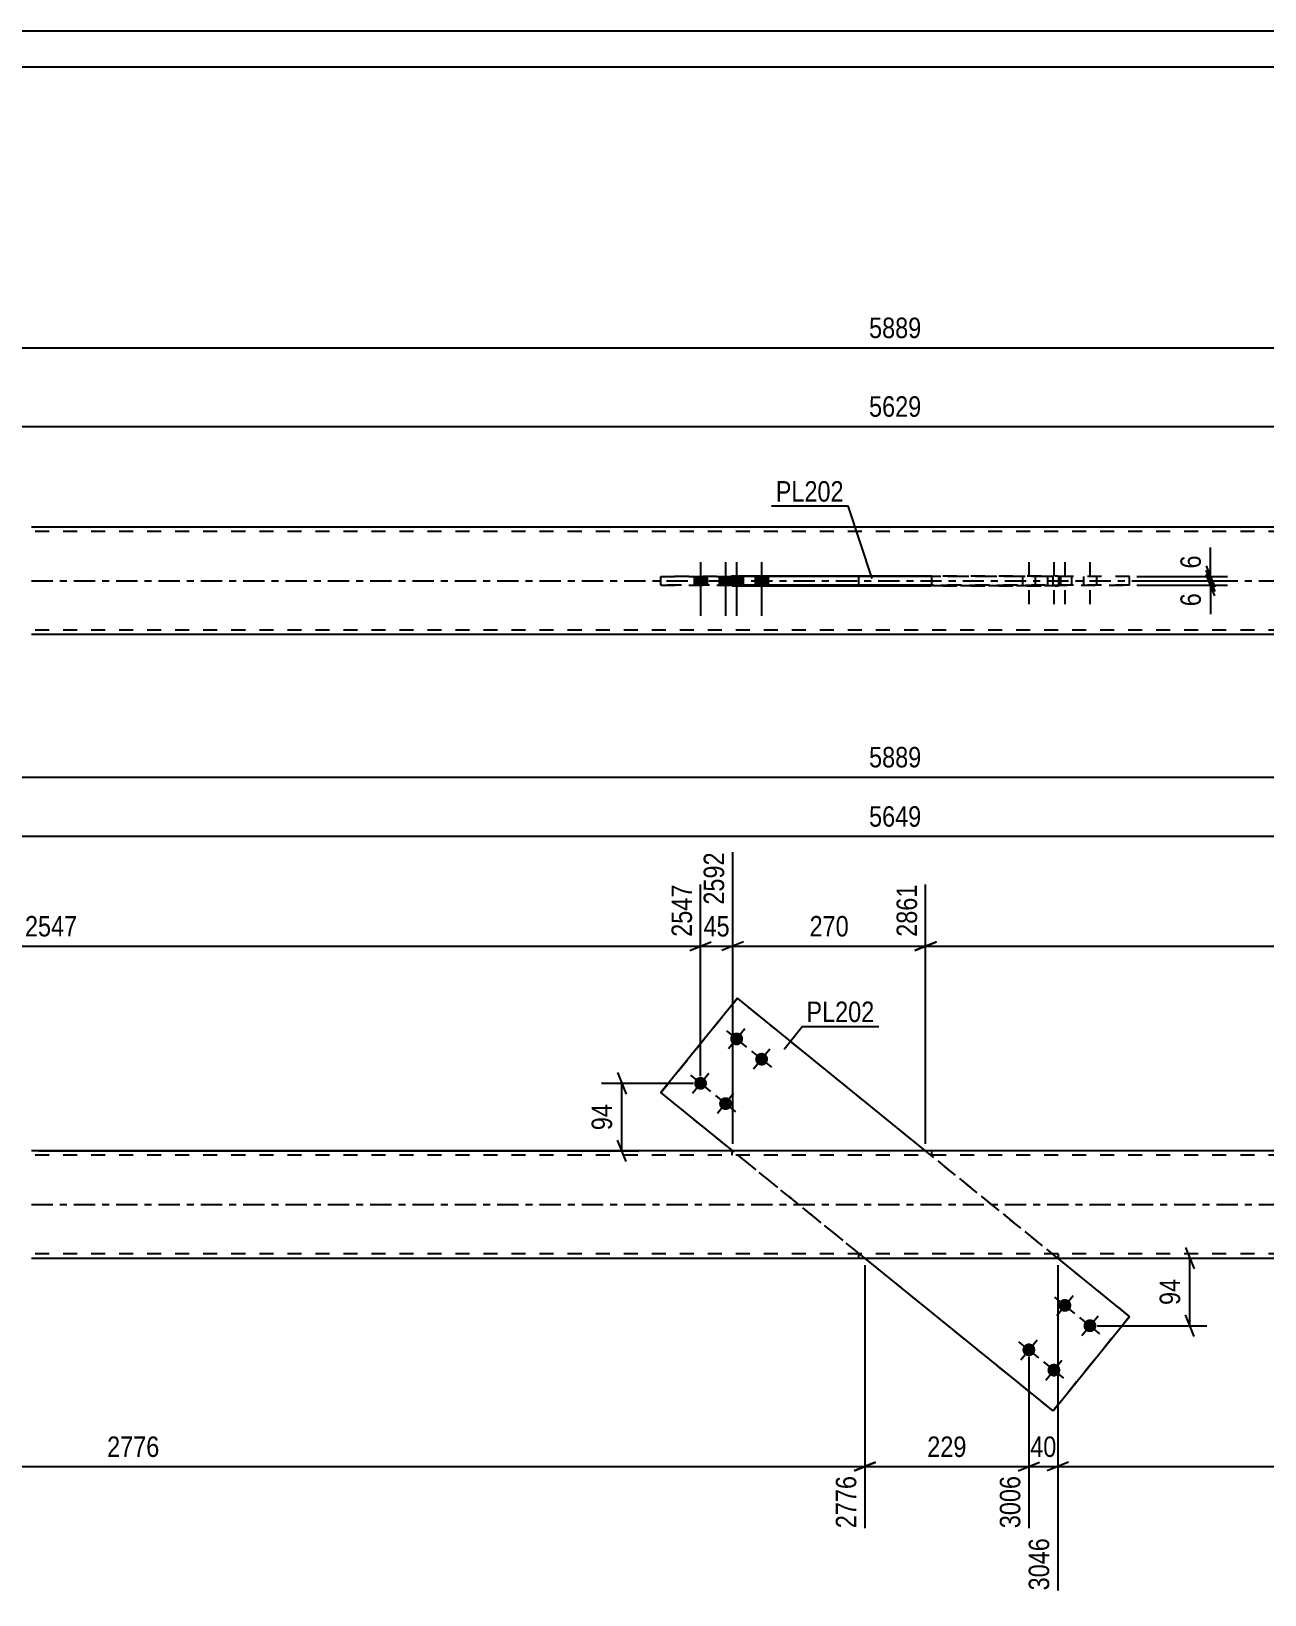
# Model space of a CAD drawing. Header units: millimetres. Extents: x 0 to 594, y 0 to 420.
# Drawn here: x 195.8 to 368.3, y 201.4 to 420 of the extents above; entities that cross this region are included whole.
import ezdxf

# ---------------------------------------------------------------- set-up
doc = ezdxf.new("R2010")
doc.units = ezdxf.units.MM
doc.linetypes.add('DXK_LINE_DOT2', pattern=[3.9198, 1.9599, -1.9599])
doc.linetypes.add('DXK_LINE_DOT3', pattern=[5.9187, 2.979, -0.9799, 0.9799, -0.9799])
doc.styles.add('Arial Narrow', font='ARIALN.TTF', dxfattribs={"height": 0.2})

# ---------------------------------------------------------------- blocks, each defined once
blk = doc.blocks.new('Unknown-580609645-1130')
at = {"color": 5, "linetype": 'Continuous'}
for p, q in [((594, 420), (0, 420)), ((589, 415), (5, 415))]:
    blk.add_line(p, q, dxfattribs=at)
blk = doc.blocks.new('Part-580609645-1700 - 1673')
at = {"color": 2, "linetype": 'Continuous'}
for p, q in [((437.42, 263.45), (195.86, 263.45)), ((195.86, 248.45), (437.42, 248.45))]:
    blk.add_line(p, q, dxfattribs=at)
at = {"color": 7, "linetype": 'DXK_LINE_DOT2'}
for p, q in [((437.42, 262.85), (195.86, 262.85)), ((293.81, 263.45), (293.81, 262.85)), ((321.73, 263.45), (321.73, 262.85)), ((437.42, 249.05), (195.86, 249.05)), ((311.55, 248.45), (311.55, 249.05)), ((339.47, 248.45), (339.47, 249.05))]:
    blk.add_line(p, q, dxfattribs=at)
at = {"color": 7, "linetype": 'DXK_LINE_DOT3'}
blk.add_line((195.86, 255.95), (437.42, 255.95), dxfattribs=at)
blk = doc.blocks.new('Bolt-580609645-1706 - 1673')
at = {"linetype": 'Continuous'}
for points in [[(295.02, 279.8), (295.16, 279.67), (295.26, 279.51), (295.33, 279.34), (295.36, 279.15), (295.35, 278.96), (295.3, 278.78), (295.21, 278.61), (295.09, 278.47), (294.95, 278.35), (294.78, 278.26), (294.6, 278.21), (294.41, 278.2), (294.22, 278.23), (294.05, 278.3), (293.89, 278.4), (293.76, 278.54), (293.65, 278.7), (293.59, 278.87), (293.56, 279.06), (293.57, 279.25), (293.62, 279.43), (293.7, 279.59), (293.82, 279.74), (293.97, 279.86), (294.13, 279.94), (294.32, 279.99), (294.5, 280), (294.69, 279.97), (294.87, 279.91)], [(298.52, 276.97), (298.65, 276.83), (298.75, 276.68), (298.82, 276.5), (298.85, 276.31), (298.84, 276.13), (298.79, 275.94), (298.7, 275.78), (298.59, 275.63), (298.44, 275.51), (298.27, 275.43), (298.09, 275.38), (297.9, 275.37), (297.72, 275.4), (297.54, 275.47), (297.38, 275.57), (297.25, 275.7), (297.15, 275.86), (297.08, 276.04), (297.05, 276.22), (297.06, 276.41), (297.11, 276.59), (297.2, 276.76), (297.31, 276.9), (297.46, 277.02), (297.63, 277.11), (297.81, 277.16), (298, 277.17), (298.18, 277.14), (298.36, 277.07)], [(289.98, 273.59), (290.12, 273.46), (290.22, 273.3), (290.28, 273.12), (290.31, 272.94), (290.3, 272.75), (290.26, 272.57), (290.17, 272.4), (290.05, 272.25), (289.9, 272.14), (289.74, 272.05), (289.56, 272), (289.37, 271.99), (289.18, 272.02), (289.01, 272.09), (288.85, 272.19), (288.72, 272.33), (288.61, 272.48), (288.55, 272.66), (288.52, 272.85), (288.53, 273.03), (288.58, 273.22), (288.66, 273.38), (288.78, 273.53), (288.93, 273.65), (289.09, 273.73), (289.28, 273.78), (289.46, 273.79), (289.65, 273.76), (289.82, 273.69)], [(293.48, 270.75), (293.61, 270.62), (293.71, 270.46), (293.78, 270.29), (293.81, 270.1), (293.8, 269.91), (293.75, 269.73), (293.66, 269.57), (293.55, 269.42), (293.4, 269.3), (293.23, 269.22), (293.05, 269.17), (292.86, 269.16), (292.68, 269.19), (292.5, 269.25), (292.34, 269.36), (292.21, 269.49), (292.11, 269.65), (292.04, 269.82), (292.01, 270.01), (292.02, 270.2), (292.07, 270.38), (292.16, 270.55), (292.27, 270.69), (292.42, 270.81), (292.59, 270.9), (292.77, 270.95), (292.96, 270.95), (293.14, 270.93), (293.32, 270.86)]]:
    blk.add_hatch(color=1, dxfattribs=at).paths.add_polyline_path(points)
at = {"color": 1, "linetype": 'Continuous'}
for p, q in [((293.06, 280.24), (295.85, 277.97)), ((295.59, 280.5), (293.32, 277.71)), ((299.08, 277.67), (296.82, 274.87)), ((296.55, 277.4), (299.35, 275.13)), ((288.02, 274.03), (290.81, 271.76)), ((290.55, 274.29), (288.28, 271.49)), ((291.51, 271.19), (294.31, 268.92)), ((294.04, 271.45), (291.78, 268.66))]:
    blk.add_line(p, q, dxfattribs=at)
blk = doc.blocks.new('Bolt-580609645-1707 - 1673')
at = {"linetype": 'Continuous'}
for points in [[(339.81, 241.14), (339.67, 241.27), (339.57, 241.43), (339.5, 241.61), (339.47, 241.79), (339.48, 241.98), (339.53, 242.16), (339.62, 242.33), (339.74, 242.48), (339.88, 242.59), (340.05, 242.68), (340.23, 242.73), (340.42, 242.74), (340.61, 242.71), (340.78, 242.64), (340.94, 242.54), (341.07, 242.41), (341.17, 242.25), (341.24, 242.07), (341.27, 241.89), (341.26, 241.7), (341.21, 241.52), (341.13, 241.35), (341.01, 241.2), (340.86, 241.08), (340.69, 241), (340.51, 240.95), (340.32, 240.94), (340.14, 240.97), (339.96, 241.04)], [(343.3, 238.3), (343.17, 238.44), (343.06, 238.6), (343, 238.77), (342.97, 238.96), (342.98, 239.15), (343.03, 239.33), (343.11, 239.49), (343.23, 239.64), (343.38, 239.76), (343.55, 239.84), (343.73, 239.89), (343.91, 239.9), (344.1, 239.87), (344.28, 239.81), (344.43, 239.7), (344.57, 239.57), (344.67, 239.41), (344.74, 239.24), (344.77, 239.05), (344.76, 238.86), (344.71, 238.68), (344.62, 238.51), (344.5, 238.37), (344.36, 238.25), (344.19, 238.16), (344.01, 238.11), (343.82, 238.1), (343.63, 238.13), (343.46, 238.2)], [(334.76, 234.93), (334.63, 235.06), (334.53, 235.22), (334.46, 235.4), (334.43, 235.58), (334.44, 235.77), (334.49, 235.95), (334.58, 236.12), (334.7, 236.26), (334.84, 236.38), (335.01, 236.47), (335.19, 236.52), (335.38, 236.53), (335.57, 236.5), (335.74, 236.43), (335.9, 236.33), (336.03, 236.19), (336.13, 236.04), (336.2, 235.86), (336.23, 235.67), (336.22, 235.49), (336.17, 235.3), (336.09, 235.14), (335.97, 234.99), (335.82, 234.87), (335.65, 234.79), (335.47, 234.74), (335.28, 234.73), (335.1, 234.76), (334.92, 234.83)], [(338.26, 232.09), (338.13, 232.23), (338.02, 232.38), (337.96, 232.56), (337.93, 232.75), (337.94, 232.93), (337.99, 233.12), (338.07, 233.28), (338.19, 233.43), (338.34, 233.55), (338.5, 233.63), (338.69, 233.68), (338.87, 233.69), (339.06, 233.66), (339.23, 233.59), (339.39, 233.49), (339.53, 233.36), (339.63, 233.2), (339.69, 233.02), (339.72, 232.84), (339.71, 232.65), (339.67, 232.47), (339.58, 232.3), (339.46, 232.15), (339.31, 232.04), (339.15, 231.95), (338.97, 231.9), (338.78, 231.89), (338.59, 231.92), (338.42, 231.99)]]:
    blk.add_hatch(color=1, dxfattribs=at).paths.add_polyline_path(points)
at = {"color": 1, "linetype": 'Continuous'}
for p, q in [((341.77, 240.71), (338.97, 242.97)), ((339.24, 240.44), (341.51, 243.24)), ((345.26, 237.87), (342.47, 240.14)), ((342.73, 237.61), (345, 240.4)), ((336.73, 234.49), (333.93, 236.76)), ((334.2, 234.23), (336.47, 237.03)), ((340.22, 231.66), (337.43, 233.93)), ((337.69, 231.39), (339.96, 234.19))]:
    blk.add_line(p, q, dxfattribs=at)
blk = doc.blocks.new('Part-580609645-1715 - 1673')
at = {"color": 2, "linetype": 'Continuous'}
for p, q in [((294.57, 284.8), (283.86, 271.6)), ((294.57, 284.8), (294.57, 284.8)), ((320.89, 263.45), (294.57, 284.8)), ((293.91, 263.45), (283.86, 271.6)), ((283.86, 271.6), (283.86, 271.6)), ((338.71, 227.09), (312.39, 248.45)), ((349.42, 240.29), (339.37, 248.45)), ((338.71, 227.09), (349.42, 240.29)), ((349.42, 240.29), (349.42, 240.29)), ((338.71, 227.09), (338.71, 227.09))]:
    blk.add_line(p, q, dxfattribs=at)
at = {"color": 7, "linetype": 'DXK_LINE_DOT2'}
for p, q in [((283.86, 271.6), (294.57, 284.8)), ((349.42, 240.29), (294.57, 284.8)), ((338.71, 227.09), (283.86, 271.6)), ((312.39, 248.45), (293.91, 263.45)), ((339.37, 248.45), (320.89, 263.45)), ((349.42, 240.29), (338.71, 227.09))]:
    blk.add_line(p, q, dxfattribs=at)
blk = doc.blocks.new('Bolt-580609645-1435 - 1367')
at = {"color": 1, "linetype": 'DXK_LINE_DOT2'}
for p, q in [((335.33, 345.75), (335.33, 338.25)), ((338.83, 345.75), (338.83, 338.25)), ((340.37, 345.75), (340.37, 338.25)), ((343.87, 345.75), (343.87, 338.25)), ((334.43, 343.75), (334.43, 342.55)), ((336.23, 343.75), (336.23, 342.55)), ((337.93, 343.75), (337.93, 342.55)), ((339.47, 343.75), (339.47, 342.55)), ((339.73, 343.75), (339.73, 342.55)), ((341.27, 343.75), (341.27, 342.55)), ((342.97, 343.75), (342.97, 342.55)), ((344.77, 343.75), (344.77, 342.55))]:
    blk.add_line(p, q, dxfattribs=at)
blk = doc.blocks.new('Part-580609645-1456 - 1367')
at = {"color": 2, "linetype": 'Continuous'}
for p, q in [((437.42, 350.65), (195.86, 350.65)), ((293.81, 343.76), (293.81, 343.85)), ((293.81, 343.85), (293.81, 343.85)), ((293.81, 343.85), (321.73, 343.85)), ((311.55, 343.85), (311.55, 343.75)), ((321.73, 343.85), (321.73, 342.45)), ((293.81, 342.56), (293.81, 342.45)), ((293.81, 342.45), (321.73, 342.45)), ((311.55, 342.45), (311.55, 342.55)), ((437.42, 335.65), (195.86, 335.65))]:
    blk.add_line(p, q, dxfattribs=at)
at = {"color": 7, "linetype": 'DXK_LINE_DOT2'}
for p, q in [((437.42, 350.05), (195.86, 350.05)), ((293.81, 342.56), (293.81, 343.85)), ((293.81, 343.85), (321.73, 343.85)), ((311.55, 343.85), (339.47, 343.85)), ((311.55, 343.85), (311.55, 343.85)), ((311.55, 343.85), (339.47, 343.85)), ((311.55, 343.75), (311.55, 343.85)), ((311.55, 342.55), (311.55, 343.75)), ((339.47, 343.85), (339.47, 342.45)), ((293.81, 342.45), (321.73, 342.45)), ((311.55, 342.45), (311.55, 342.45)), ((311.55, 342.45), (311.55, 342.45)), ((339.47, 342.45), (311.55, 342.45)), ((311.55, 342.45), (339.47, 342.45)), ((437.42, 336.25), (195.86, 336.25))]:
    blk.add_line(p, q, dxfattribs=at)
at = {"color": 7, "linetype": 'DXK_LINE_DOT3'}
blk.add_line((195.86, 343.15), (437.42, 343.15), dxfattribs=at)
blk = doc.blocks.new('Part-580609645-1397 - 1367')
at = {"color": 7, "linetype": 'DXK_LINE_DOT2'}
for p, q in [((283.86, 343.75), (294.57, 343.76)), ((338.71, 343.75), (283.86, 343.75)), ((349.42, 343.75), (321.73, 343.75)), ((338.71, 342.55), (338.71, 343.75)), ((349.42, 343.75), (338.71, 343.75)), ((349.42, 342.55), (349.42, 343.75)), ((294.57, 342.56), (283.86, 342.55)), ((283.86, 342.55), (338.71, 342.55)), ((349.42, 342.55), (321.73, 342.55)), ((338.71, 342.55), (349.42, 342.55))]:
    blk.add_line(p, q, dxfattribs=at)
at = {"color": 2, "linetype": 'Continuous'}
for p, q in [((283.86, 342.55), (283.86, 343.75)), ((294.57, 342.56), (294.57, 343.76)), ((321.73, 343.75), (294.57, 343.76)), ((321.73, 342.55), (294.57, 342.56))]:
    blk.add_line(p, q, dxfattribs=at)
blk = doc.blocks.new('Bolt-580609645-1436 - 1367')
at = {"linetype": 'Continuous'}
for points in [[(290.32, 343.75), (288.52, 343.75), (288.52, 342.55), (290.32, 342.55)], [(293.81, 343.75), (292.01, 343.75), (292.01, 342.55), (293.81, 342.55)], [(295.36, 343.75), (293.56, 343.75), (293.56, 342.55), (295.36, 342.55)], [(298.85, 343.75), (297.05, 343.75), (297.05, 342.55), (298.85, 342.55)]]:
    blk.add_hatch(color=1, dxfattribs=at).paths.add_polyline_path(points)
at = {"color": 1, "linetype": 'Continuous'}
for p, q in [((289.42, 345.75), (289.42, 338.25)), ((292.91, 345.75), (292.91, 338.25)), ((294.46, 345.75), (294.46, 338.25)), ((297.95, 345.75), (297.95, 338.25)), ((288.52, 343.75), (288.52, 342.55)), ((290.32, 343.75), (290.32, 342.55)), ((292.01, 343.75), (292.01, 342.55)), ((293.56, 343.75), (293.56, 342.55)), ((293.81, 343.75), (293.81, 342.55)), ((295.36, 343.75), (295.36, 342.55)), ((297.05, 343.75), (297.05, 342.55)), ((298.85, 343.75), (298.85, 342.55))]:
    blk.add_line(p, q, dxfattribs=at)
blk = doc.blocks.new('StraightDimension-580609645-1850 - 1673')
at = {"color": 7, "linetype": 'Continuous'}
for p, q in [((339.37, 247.45), (339.37, 201.99)), ((335.33, 234.63), (335.33, 210.69)), ((333.83, 218.7), (336.83, 219.9)), ((335.33, 219.3), (339.37, 219.3)), ((340.87, 219.9), (337.87, 218.7))]:
    blk.add_line(p, q, dxfattribs=at)
at = {"color": 0}
blk.add_wipeout([(339.78, 220.05), (339.78, 224.25), (334.92, 224.25), (334.92, 220.05)], dxfattribs=at)
at = {"color": 0, "linetype": 'Continuous'}
blk.add_wipeout([(338.77, 209.9), (334.57, 209.9), (334.57, 201.38), (338.77, 201.38)], dxfattribs=at)
at = {"color": 3, "style": 'Arial Narrow'}
blk.add_text('40', height=2.863, dxfattribs=at).set_placement((335.52, 220.65))
at = {"color": 3, "linetype": 'Continuous', "style": 'Arial Narrow'}
blk.add_text('3046', height=2.863, rotation=90.0002, dxfattribs=at).set_placement((338.17, 201.99))
blk = doc.blocks.new('StraightDimension-580609645-1792 - 1673')
at = {"color": 7, "linetype": 'Continuous'}
for p, q in [((293.91, 264.45), (293.91, 305.2)), ((289.42, 273.89), (289.42, 300.7)), ((287.92, 291.48), (290.92, 292.68)), ((289.42, 292.08), (293.91, 292.08)), ((295.41, 292.68), (292.41, 291.48))]:
    blk.add_line(p, q, dxfattribs=at)
at = {"color": 0}
blk.add_wipeout([(294.09, 292.83), (294.09, 297.03), (289.23, 297.03), (289.23, 292.83)], dxfattribs=at)
at = {"color": 0, "linetype": 'Continuous'}
blk.add_wipeout([(293.31, 305.8), (289.11, 305.8), (289.11, 297.28), (293.31, 297.28)], dxfattribs=at)
at = {"color": 3, "linetype": 'Continuous', "style": 'Arial Narrow'}
blk.add_text('2592', height=2.863, rotation=90.0002, dxfattribs=at).set_placement((292.71, 297.88))
at = {"color": 3, "style": 'Arial Narrow'}
blk.add_text('45', height=2.863, dxfattribs=at).set_placement((289.83, 293.43))
blk = doc.blocks.new('StraightDimension-580609645-1806 - 1673')
at = {"color": 7, "linetype": 'Continuous'}
for p, q in [((289.42, 273.89), (289.42, 300.7)), ((107.76, 265.45), (107.76, 295.21)), ((109.26, 292.68), (106.26, 291.48)), ((107.76, 292.08), (289.42, 292.08)), ((287.92, 291.48), (290.92, 292.68))]:
    blk.add_line(p, q, dxfattribs=at)
at = {"color": 0, "linetype": 'Continuous'}
for points in [[(288.82, 301.3), (284.62, 301.3), (284.62, 292.78), (288.82, 292.78)], [(107.16, 295.81), (102.96, 295.81), (102.96, 292.78), (107.16, 292.78)]]:
    blk.add_wipeout(points, dxfattribs=at)
at = {"color": 0}
blk.add_wipeout([(202.84, 292.83), (202.84, 297.03), (194.33, 297.03), (194.33, 292.83)], dxfattribs=at)
at = {"color": 3, "linetype": 'Continuous', "style": 'Arial Narrow'}
for s, height, p in [('2547', 2.863, (288.22, 293.38)), ('0', 2.86, (106.56, 293.38))]:
    blk.add_text(s, height=height, rotation=90.0002, dxfattribs=at).set_placement(p)
at = {"color": 3, "style": 'Arial Narrow'}
blk.add_text('2547', height=2.863, dxfattribs=at).set_placement((194.93, 293.43))
blk = doc.blocks.new('StraightDimension-580609645-1760 - 1673')
at = {"color": 7, "linetype": 'Continuous'}
for p, q in [((320.89, 264.45), (320.89, 300.7)), ((525.52, 265.45), (525.52, 300.7)), ((322.39, 292.68), (319.39, 291.48)), ((320.89, 292.08), (525.52, 292.08)), ((524.02, 291.48), (527.02, 292.68))]:
    blk.add_line(p, q, dxfattribs=at)
at = {"color": 0, "linetype": 'Continuous'}
blk.add_wipeout([(524.92, 301.3), (520.72, 301.3), (520.72, 292.78), (524.92, 292.78)], dxfattribs=at)
at = {"color": 0}
blk.add_wipeout([(427.46, 292.83), (427.46, 297.03), (418.95, 297.03), (418.95, 292.83)], dxfattribs=at)
at = {"color": 3, "linetype": 'Continuous', "style": 'Arial Narrow'}
blk.add_text('5629', height=2.863, rotation=90.0002, dxfattribs=at).set_placement((524.32, 293.38))
at = {"color": 3, "style": 'Arial Narrow'}
blk.add_text('2768', height=2.863, dxfattribs=at).set_placement((419.55, 293.43))
blk = doc.blocks.new('StraightDimension-580609645-2050 - 1673')
at = {"color": 7, "linetype": 'Continuous'}
blk.add_line((106.76, 307.43), (526.52, 307.43), dxfattribs=at)
at = {"color": 0}
blk.add_wipeout([(320.9, 308.18), (320.9, 312.38), (312.38, 312.38), (312.38, 308.18)], dxfattribs=at)
at = {"color": 3, "style": 'Arial Narrow'}
blk.add_text('5649', height=2.863, dxfattribs=at).set_placement((312.98, 308.78))
blk = doc.blocks.new('StraightDimension-580609645-1772 - 1673')
at = {"color": 7, "linetype": 'Continuous'}
for p, q in [((293.91, 264.45), (293.91, 305.2)), ((320.89, 264.45), (320.89, 300.7)), ((295.41, 292.68), (292.41, 291.48)), ((293.91, 292.08), (320.89, 292.08)), ((319.39, 291.48), (322.39, 292.68))]:
    blk.add_line(p, q, dxfattribs=at)
at = {"color": 0, "linetype": 'Continuous'}
blk.add_wipeout([(320.29, 301.3), (316.09, 301.3), (316.09, 292.78), (320.29, 292.78)], dxfattribs=at)
at = {"color": 0}
blk.add_wipeout([(310.74, 292.83), (310.74, 297.03), (304.06, 297.03), (304.06, 292.83)], dxfattribs=at)
at = {"color": 3, "linetype": 'Continuous', "style": 'Arial Narrow'}
blk.add_text('2861', height=2.863, rotation=90.0002, dxfattribs=at).set_placement((319.69, 293.38))
at = {"color": 3, "style": 'Arial Narrow'}
blk.add_text('270', height=2.863, dxfattribs=at).set_placement((304.66, 293.43))
blk = doc.blocks.new('StraightDimension-580609645-1735 - 1673')
at = {"color": 7, "linetype": 'Continuous'}
for p, q in [((277.79, 274.39), (278.99, 271.39)), ((288.42, 272.89), (275.54, 272.89)), ((278.39, 263.45), (278.39, 272.89)), ((278.99, 261.95), (277.79, 264.95)), ((196.85, 263.45), (280.79, 263.45))]:
    blk.add_line(p, q, dxfattribs=at)
at = {"color": 0}
blk.add_wipeout([(277.64, 270.6), (273.44, 270.6), (273.44, 265.74), (277.64, 265.74)], dxfattribs=at)
at = {"color": 3, "style": 'Arial Narrow'}
blk.add_text('94', height=2.863, rotation=90.0002, dxfattribs=at).set_placement((277.04, 266.34))
blk = doc.blocks.new('StraightDimension-580609645-1746 - 1673')
at = {"color": 7, "linetype": 'Continuous'}
blk.add_line((94.76, 315.72), (538.52, 315.72), dxfattribs=at)
at = {"color": 0}
blk.add_wipeout([(320.9, 316.47), (320.9, 320.67), (312.38, 320.67), (312.38, 316.47)], dxfattribs=at)
at = {"color": 3, "style": 'Arial Narrow'}
blk.add_text('5889', height=2.863, dxfattribs=at).set_placement((312.98, 317.07))
blk = doc.blocks.new('StraightDimension-580609645-1838 - 1673')
at = {"color": 7, "linetype": 'Continuous'}
for p, q in [((339.37, 247.45), (339.37, 201.99)), ((525.52, 246.45), (525.52, 210.69)), ((340.87, 219.9), (337.87, 218.7)), ((339.37, 219.3), (525.52, 219.3)), ((524.02, 218.7), (527.02, 219.9))]:
    blk.add_line(p, q, dxfattribs=at)
at = {"color": 0}
blk.add_wipeout([(436.7, 220.05), (436.7, 224.25), (428.19, 224.25), (428.19, 220.05)], dxfattribs=at)
at = {"color": 0, "linetype": 'Continuous'}
blk.add_wipeout([(524.92, 218.6), (520.72, 218.6), (520.72, 210.08), (524.92, 210.08)], dxfattribs=at)
at = {"color": 3, "style": 'Arial Narrow'}
blk.add_text('2583', height=2.863, dxfattribs=at).set_placement((428.79, 220.65))
at = {"color": 3, "linetype": 'Continuous', "style": 'Arial Narrow'}
blk.add_text('5629', height=2.863, rotation=90.0002, dxfattribs=at).set_placement((524.32, 210.69))
blk = doc.blocks.new('StraightDimension-580609645-1864 - 1673')
at = {"color": 7, "linetype": 'Continuous'}
for p, q in [((312.39, 247.45), (312.39, 210.69)), ((335.33, 234.63), (335.33, 210.69)), ((313.89, 219.9), (310.89, 218.7)), ((312.39, 219.3), (335.33, 219.3)), ((333.83, 218.7), (336.83, 219.9))]:
    blk.add_line(p, q, dxfattribs=at)
at = {"color": 0}
blk.add_wipeout([(327.2, 220.05), (327.2, 224.25), (320.52, 224.25), (320.52, 220.05)], dxfattribs=at)
at = {"color": 0, "linetype": 'Continuous'}
blk.add_wipeout([(334.73, 218.6), (330.53, 218.6), (330.53, 210.08), (334.73, 210.08)], dxfattribs=at)
at = {"color": 3, "style": 'Arial Narrow'}
blk.add_text('229', height=2.863, dxfattribs=at).set_placement((321.12, 220.65))
at = {"color": 3, "linetype": 'Continuous', "style": 'Arial Narrow'}
blk.add_text('3006', height=2.863, rotation=90.0002, dxfattribs=at).set_placement((334.13, 210.69))
blk = doc.blocks.new('StraightDimension-580609645-1878 - 1673')
at = {"color": 7, "linetype": 'Continuous'}
for p, q in [((312.39, 247.45), (312.39, 210.69)), ((107.76, 246.45), (107.76, 216.17)), ((109.26, 219.9), (106.26, 218.7)), ((107.76, 219.3), (312.39, 219.3)), ((310.89, 218.7), (313.89, 219.9))]:
    blk.add_line(p, q, dxfattribs=at)
at = {"color": 0}
blk.add_wipeout([(214.33, 220.05), (214.33, 224.25), (205.82, 224.25), (205.82, 220.05)], dxfattribs=at)
at = {"color": 0, "linetype": 'Continuous'}
for points in [[(107.16, 218.6), (102.96, 218.6), (102.96, 215.57), (107.16, 215.57)], [(311.79, 218.6), (307.59, 218.6), (307.59, 210.08), (311.79, 210.08)]]:
    blk.add_wipeout(points, dxfattribs=at)
at = {"color": 3, "style": 'Arial Narrow'}
blk.add_text('2776', height=2.863, dxfattribs=at).set_placement((206.42, 220.65))
at = {"color": 3, "linetype": 'Continuous', "style": 'Arial Narrow'}
for s, height, p in [('0', 2.86, (106.56, 216.17)), ('2776', 2.863, (311.19, 210.69))]:
    blk.add_text(s, height=height, rotation=90.0002, dxfattribs=at).set_placement(p)
blk = doc.blocks.new('StraightDimension-580609645-1993 - 1673')
at = {"color": 7, "linetype": 'Continuous'}
for p, q in [((357.23, 249.95), (358.43, 246.95)), ((345.13, 248.45), (360.23, 248.45)), ((357.83, 239), (357.83, 248.45)), ((358.43, 237.5), (357.23, 240.5)), ((344.87, 239), (360.23, 239))]:
    blk.add_line(p, q, dxfattribs=at)
at = {"color": 0}
blk.add_wipeout([(357.08, 246.15), (352.88, 246.15), (352.88, 241.3), (357.08, 241.3)], dxfattribs=at)
at = {"color": 3, "style": 'Arial Narrow'}
blk.add_text('94', height=2.863, rotation=90.0002, dxfattribs=at).set_placement((356.48, 241.9))
blk = doc.blocks.new('StraightDimension-580609645-1540 - 1367')
at = {"color": 7, "linetype": 'Continuous'}
for p, q in [((350.42, 343.75), (363.13, 343.75)), ((360.13, 345.25), (361.33, 342.25)), ((361.33, 341.65), (360.13, 344.65)), ((360.73, 343.15), (360.73, 343.75)), ((350.42, 343.15), (363.13, 343.15))]:
    blk.add_line(p, q, dxfattribs=at)
at = {"color": 0}
blk.add_wipeout([(359.98, 347.31), (355.78, 347.31), (355.78, 344.28), (359.98, 344.28)], dxfattribs=at)
at = {"color": 7, "linetype": 'Continuous'}
blk.add_line((360.73, 343.75), (360.73, 347.83), dxfattribs=at)
blk.add_line((360.73, 343.75), (360.73, 347.83), dxfattribs=at)
at = {"color": 3, "style": 'Arial Narrow'}
blk.add_text('6', height=2.86, rotation=90.0002, dxfattribs=at).set_placement((359.38, 344.88))
blk = doc.blocks.new('StraightDimension-580609645-1536 - 1367')
at = {"color": 7, "linetype": 'Continuous'}
for p, q in [((360.13, 344.65), (361.33, 341.65)), ((361.33, 341.05), (360.13, 344.05)), ((350.42, 343.15), (363.13, 343.15)), ((350.42, 342.55), (363.13, 342.55)), ((360.73, 342.55), (360.73, 343.15))]:
    blk.add_line(p, q, dxfattribs=at)
at = {"color": 0}
blk.add_wipeout([(359.98, 342.03), (355.78, 342.03), (355.78, 339), (359.98, 339)], dxfattribs=at)
at = {"color": 7, "linetype": 'Continuous'}
blk.add_line((360.73, 342.55), (360.73, 338.48), dxfattribs=at)
blk.add_line((360.73, 342.55), (360.73, 338.48), dxfattribs=at)
at = {"color": 3, "style": 'Arial Narrow'}
blk.add_text('6', height=2.86, rotation=90.0002, dxfattribs=at).set_placement((359.38, 339.6))
blk = doc.blocks.new('StraightDimension-580609645-1545 - 1367')
at = {"color": 7, "linetype": 'Continuous'}
blk.add_line((94.76, 375.75), (538.52, 375.75), dxfattribs=at)
at = {"color": 0}
blk.add_wipeout([(320.9, 376.5), (320.9, 380.7), (312.38, 380.7), (312.38, 376.5)], dxfattribs=at)
at = {"color": 3, "style": 'Arial Narrow'}
blk.add_text('5889', height=2.863, dxfattribs=at).set_placement((312.98, 377.1))
blk = doc.blocks.new('StraightDimension-580609645-1576 - 1367')
at = {"color": 7, "linetype": 'Continuous'}
blk.add_line((107.76, 364.75), (525.52, 364.75), dxfattribs=at)
at = {"color": 0}
blk.add_wipeout([(320.9, 365.5), (320.9, 369.7), (312.38, 369.7), (312.38, 365.5)], dxfattribs=at)
at = {"color": 3, "style": 'Arial Narrow'}
blk.add_text('5629', height=2.863, dxfattribs=at).set_placement((312.98, 366.1))
blk = doc.blocks.new('Mark-580609645-1711 - 1673')
at = {"color": 0}
blk.add_wipeout([(313.73, 281.46), (313.73, 284.46), (304.22, 284.46), (304.22, 281.46)], dxfattribs=at)
blk.add_wipeout([(313.73, 281.46), (313.73, 284.46), (304.22, 284.46), (304.22, 281.46)], dxfattribs=at)
at = {"color": 30, "linetype": 'Continuous'}
for p, q in [((301.09, 277.68), (303.62, 280.86)), ((303.62, 280.86), (314.33, 280.86))]:
    blk.add_line(p, q, dxfattribs=at)
at = {"color": 3, "style": 'Arial Narrow'}
blk.add_text('PL202', height=2.863, dxfattribs=at).set_placement((304.22, 281.46))
blk = doc.blocks.new('Mark-580609645-1392 - 1367')
at = {"color": 0}
blk.add_wipeout([(309.44, 354.23), (309.44, 357.23), (299.93, 357.23), (299.93, 354.23)], dxfattribs=at)
blk.add_wipeout([(309.44, 354.23), (309.44, 357.23), (299.93, 357.23), (299.93, 354.23)], dxfattribs=at)
at = {"color": 30, "linetype": 'Continuous'}
for p in [(299.33, 353.63), (313.42, 343.46)]:
    blk.add_line(p, (310.04, 353.63), dxfattribs=at)
at = {"color": 3, "style": 'Arial Narrow'}
blk.add_text('PL202', height=2.863, dxfattribs=at).set_placement((299.93, 354.23))

msp = doc.modelspace()

# ---------------------------------------------------------------- block references
for name in ['Unknown-580609645-1130', 'Part-580609645-1456 - 1367', 'Bolt-580609645-1436 - 1367', 'Bolt-580609645-1435 - 1367', 'Part-580609645-1397 - 1367', 'Part-580609645-1715 - 1673', 'Bolt-580609645-1706 - 1673', 'Part-580609645-1700 - 1673', 'Bolt-580609645-1707 - 1673']:
    msp.add_blockref(name, (0, 0))

# ---------------------------------------------------------------- next in the draw order: block references
for name in ['StraightDimension-580609645-1540 - 1367', 'StraightDimension-580609645-1792 - 1673', 'StraightDimension-580609645-1760 - 1673', 'StraightDimension-580609645-1850 - 1673']:
    msp.add_blockref(name, (0, 0))

# ---------------------------------------------------------------- next in the draw order: block references
for name in ['StraightDimension-580609645-1545 - 1367', 'StraightDimension-580609645-1536 - 1367', 'StraightDimension-580609645-1806 - 1673', 'StraightDimension-580609645-1838 - 1673']:
    msp.add_blockref(name, (0, 0))

# ---------------------------------------------------------------- next in the draw order: block references
for name in ['StraightDimension-580609645-1576 - 1367', 'StraightDimension-580609645-2050 - 1673', 'StraightDimension-580609645-1993 - 1673', 'StraightDimension-580609645-1864 - 1673']:
    msp.add_blockref(name, (0, 0))

# ---------------------------------------------------------------- next in the draw order: block references
for name in ['Mark-580609645-1392 - 1367', 'StraightDimension-580609645-1772 - 1673', 'StraightDimension-580609645-1735 - 1673', 'StraightDimension-580609645-1878 - 1673']:
    msp.add_blockref(name, (0, 0))

# ---------------------------------------------------------------- next in the draw order: block references
msp.add_blockref('StraightDimension-580609645-1746 - 1673', (0, 0))

# ---------------------------------------------------------------- next in the draw order: block references
msp.add_blockref('Mark-580609645-1711 - 1673', (0, 0))

doc.saveas('drawing.dxf')
